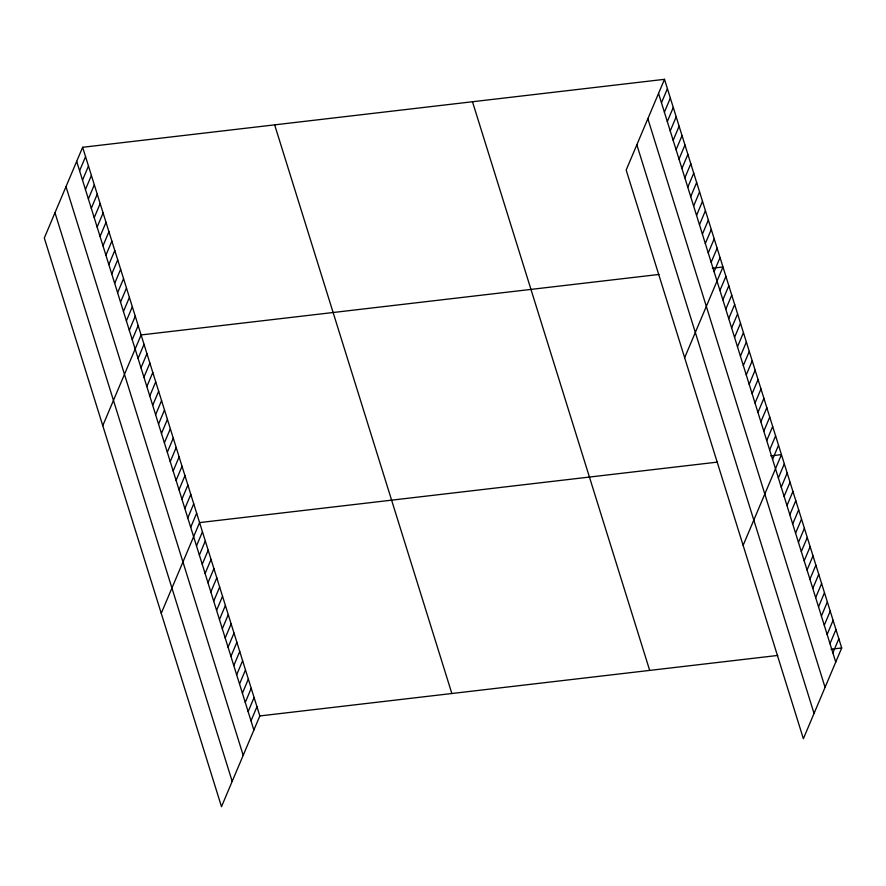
<?xml version="1.0" encoding="UTF-8"?>
<svg xmlns="http://www.w3.org/2000/svg" width="886" height="886" viewBox="0 0 886 886"><rect width="100%" height="100%" fill="white"/><g stroke="black" fill="none" stroke-linecap="round" stroke-linejoin="round"><path stroke-width="1.33" d="M82.631 147.286L44.3 238.024L221.5 806.681L259.831 715.943L82.631 147.286L664.5 79.319L841.7 647.976L803.369 738.714L626.169 170.057L664.5 79.319M79.596 170.765L85.554 156.667M82.52 180.146L88.478 166.047M85.444 189.538L91.402 175.428M88.367 198.918L94.326 184.82M91.291 208.299L97.25 194.2M94.215 217.679L100.173 203.581M97.139 227.06L103.097 212.961M100.063 236.451L106.021 222.342M102.986 245.832L108.945 231.733M105.91 255.212L111.869 241.114M108.834 264.593L114.792 250.494M111.758 273.973L117.716 259.875M114.682 283.365L120.64 269.255M117.605 292.745L123.564 278.647M120.529 302.126L126.488 288.028M123.453 311.507L129.411 297.408M126.377 320.898L132.335 306.789M129.301 330.279L135.259 316.18M132.224 339.659L138.183 325.561M102.776 425.679L141.107 334.941L658.974 274.45M138.072 358.42L144.03 344.322M140.996 367.812L146.954 353.702M143.92 377.192L149.878 363.094M146.843 386.573L152.802 372.474M149.767 395.953L155.726 381.855M152.691 405.334L158.649 391.235M155.615 414.726L161.573 400.616M158.539 424.106L164.497 410.008M161.462 433.487L167.421 419.388M164.386 442.867L170.345 428.769M167.31 452.248L173.268 438.149M170.234 461.639L176.192 447.53M173.158 471.02L179.116 456.921M176.081 480.4L182.04 466.302M179.005 489.781L184.964 475.682M181.929 499.161L187.887 485.063M184.853 508.553L190.811 494.443M187.777 517.933L193.735 503.835M190.7 527.314L196.659 513.215M161.252 613.333L199.583 522.596L717.45 462.104M196.493 545.909L202.451 531.799M199.361 555.112L205.319 541.014M202.241 564.316L208.188 550.217M205.109 573.519L211.056 559.42M207.977 582.733L213.925 568.635M210.846 591.937L216.804 577.838M213.714 601.14L219.673 587.041M216.583 610.354L222.541 596.256M219.451 619.558L225.409 605.459M222.32 628.761L228.278 614.662M225.188 637.975L231.146 623.866M228.056 647.179L234.015 633.08M230.925 656.382L236.883 642.284M233.793 665.596L239.752 651.487M236.662 674.8L242.62 660.701M239.53 684.003L245.488 669.905M242.399 693.217L248.357 679.108M245.267 702.421L251.225 688.322M248.135 711.624L254.094 697.526M251.004 720.827L256.962 706.729M661.465 102.798L667.424 88.7M664.389 112.19L670.348 98.08M667.313 121.57L673.271 107.472M670.237 130.951L676.195 116.852M673.161 140.331L679.119 126.233M676.084 149.712L682.043 135.613M679.008 159.103L684.967 144.994M681.932 168.484L687.89 154.386M684.856 177.864L690.814 163.766M687.78 187.245L693.738 173.147M690.703 196.626L696.662 182.527M693.627 206.017L699.586 191.919M696.551 215.398L702.509 201.299M699.475 224.778L705.433 210.68M702.399 234.159L708.357 220.06M705.322 243.55L711.281 229.441M708.246 252.931L714.205 238.832M711.17 262.311L717.128 248.213M714.094 271.692L720.052 257.593M684.645 357.722L722.976 266.974L712.311 268.225M719.941 290.464L725.9 276.354M722.865 299.845L728.824 285.746M725.789 309.225L731.747 295.127M728.713 318.606L734.671 304.507M731.637 327.986L737.595 313.888M734.56 337.378L740.519 323.268M737.484 346.758L743.443 332.66M740.408 356.139L746.366 342.04M743.332 365.519L749.29 351.421M746.256 374.9L752.214 360.801M749.179 384.291L755.138 370.182M752.103 393.672L758.062 379.573M755.027 403.052L760.985 388.954M757.951 412.433L763.909 398.335M760.875 421.814L766.833 407.715M763.798 431.205L769.757 417.096M766.722 440.586L772.681 426.487M769.646 449.966L775.604 435.868M772.57 459.347L778.528 445.248M743.121 545.377L781.452 454.629L770.787 455.88M778.362 477.942L784.32 463.843M781.23 487.145L787.189 473.046M784.099 496.348L790.057 482.25M786.967 505.563L792.926 491.453M789.836 514.766L795.794 500.668M792.704 523.969L798.663 509.871M795.573 533.184L801.531 519.074M798.452 542.387L804.399 528.289M801.321 551.59L807.268 537.492M804.189 560.805L810.136 546.695M807.057 570.008L813.005 555.91M809.926 579.211L815.884 565.113M812.794 588.415L818.753 574.316M815.663 597.629L821.621 583.531M818.531 606.832L824.489 592.734M821.4 616.036L827.358 601.937M824.268 625.25L830.226 611.152M827.136 634.454L833.095 620.355M830.005 643.657L835.963 629.558M832.873 652.871L838.832 638.762M259.831 715.943L777.698 655.452M831.035 649.216L841.7 647.976M658.542 93.418L835.742 662.075M647.854 118.713L825.065 687.37M636.846 144.772L814.057 713.429M472.482 101.746L649.682 670.403M274.649 124.86L451.849 693.505M76.672 161.385L253.872 730.042M65.996 186.68L243.196 755.326M54.987 212.74L232.187 781.386"/></g></svg>
